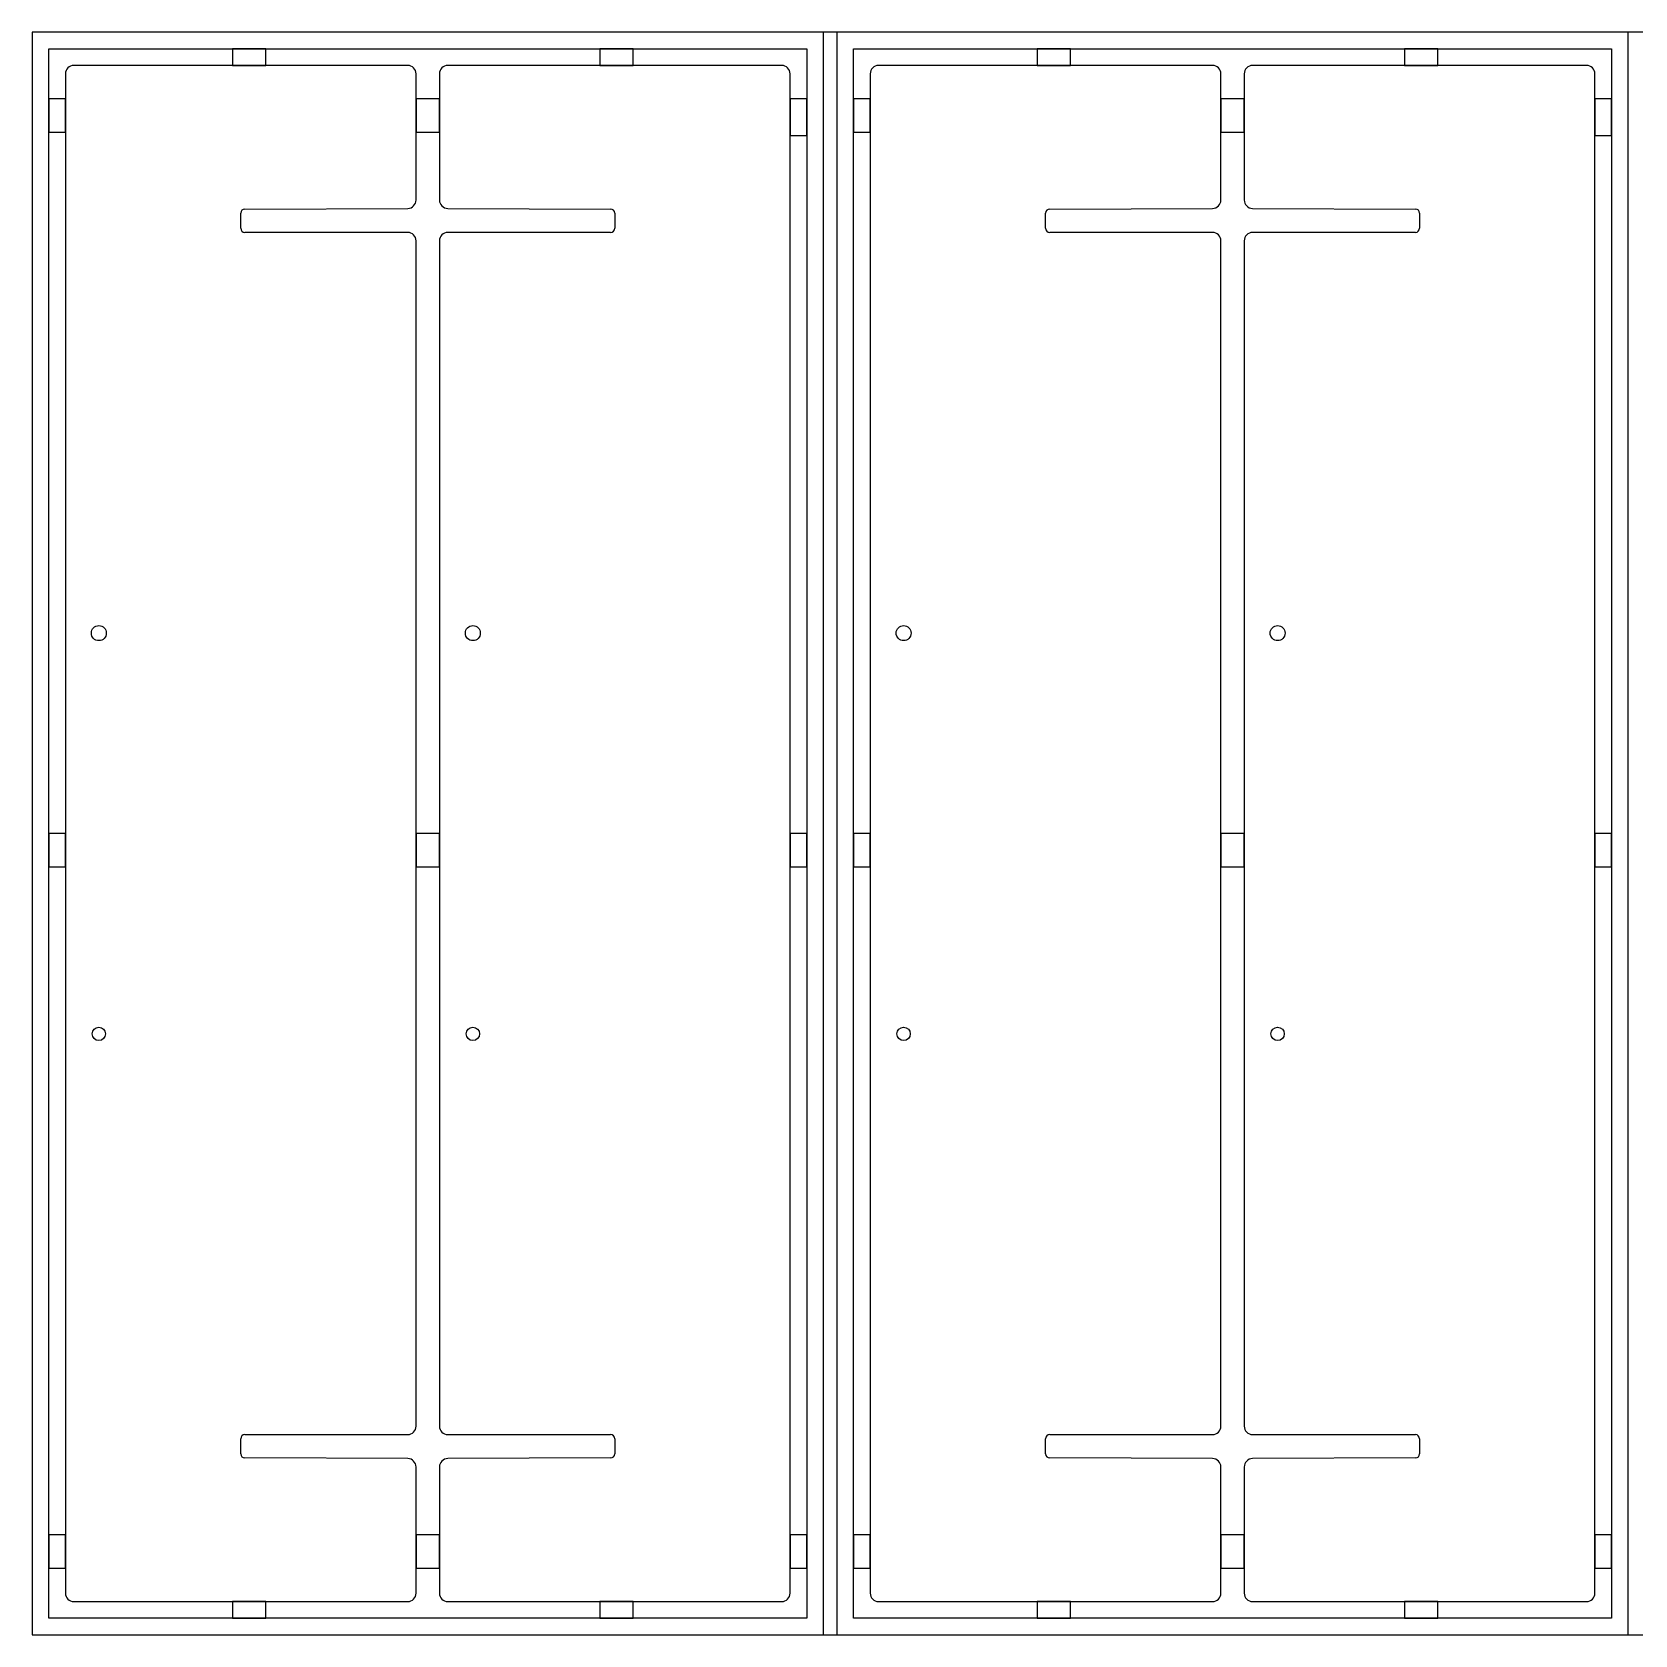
# Model space of a CAD drawing. Extents: x 0 to 96, y 0 to 48.
# Drawn here: x 0 to 48, y 0 to 48 of the extents above; entities that cross this region are included whole.
import ezdxf

# ---------------------------------------------------------------- set-up
doc = ezdxf.new("R2010")
doc.units = 0
doc.header["$MEASUREMENT"] = 0
for name, color, linetype in [('0_5__PANEL_FRAMES', 1, 'CONTINUOUS'), ('BOX_STOCK', 18, 'CONTINUOUS'), ('COMPONENTS', 40, 'CONTINUOUS'), ('TABS', 3, 'CONTINUOUS')]:
    doc.layers.add(name, color=color, linetype=linetype)

msp = doc.modelspace()

# ---------------------------------------------------------------- linework, layer by layer
at = {"layer": '0_5__PANEL_FRAMES'}
for p, q in [((23.7, 48), (0, 48)), ((0, 48), (0, 48, 0.705)), ((23.7, 48, 0.705), (0, 48, 0.705)), ((0, 48), (0, 0)), ((0, 48, 0.705), (0, 0, 0.705)), ((23.7, 0), (23.7, 48)), ((23.7, 48), (23.7, 48, 0.705)), ((23.7, 0, 0.705), (23.7, 48, 0.705)), ((47.8, 48), (24.1, 48)), ((24.1, 48), (24.1, 48, 0.705)), ((47.8, 48, 0.705), (24.1, 48, 0.705)), ((24.1, 48), (24.1, 0)), ((24.1, 48, 0.705), (24.1, 0, 0.705)), ((47.8, 0), (47.8, 48)), ((47.8, 48), (47.8, 48, 0.705)), ((47.8, 0, 0.705), (47.8, 48, 0.705)), ((0.5, 0.5), (0.5, 47.5)), ((0.5, 47.5), (0.5, 47.5, 0.705)), ((0.5, 0.5, 0.705), (0.5, 47.5, 0.705)), ((0.5, 47.5), (23.2, 47.5)), ((0.5, 47.5, 0.705), (23.2, 47.5, 0.705)), ((23.2, 47.5), (23.2, 47.5, 0.705)), ((23.2, 47.5), (23.2, 0.5)), ((23.2, 47.5, 0.705), (23.2, 0.5, 0.705)), ((24.6, 0.5), (24.6, 47.5)), ((24.6, 47.5), (24.6, 47.5, 0.705)), ((24.6, 0.5, 0.705), (24.6, 47.5, 0.705)), ((24.6, 47.5), (47.3, 47.5)), ((24.6, 47.5, 0.705), (47.3, 47.5, 0.705)), ((47.3, 47.5), (47.3, 47.5, 0.705)), ((47.3, 47.5), (47.3, 0.5)), ((47.3, 47.5, 0.705), (47.3, 0.5, 0.705)), ((0.5, 0.5), (0.5, 0.5, 0.705)), ((23.2, 0.5), (0.5, 0.5)), ((23.2, 0.5, 0.705), (0.5, 0.5, 0.705)), ((23.2, 0.5), (23.2, 0.5, 0.705)), ((24.6, 0.5), (24.6, 0.5, 0.705)), ((47.3, 0.5), (24.6, 0.5)), ((47.3, 0.5, 0.705), (24.6, 0.5, 0.705)), ((47.3, 0.5), (47.3, 0.5, 0.705)), ((0, 0), (23.7, 0)), ((0, 0, 0.705), (23.7, 0, 0.705)), ((0, 0), (0, 0, 0.705)), ((23.7, 0), (23.7, 0, 0.705)), ((24.1, 0), (47.8, 0)), ((24.1, 0, 0.705), (47.8, 0, 0.705)), ((24.1, 0), (24.1, 0, 0.705)), ((47.8, 0), (47.8, 0, 0.705))]:
    msp.add_line(p, q, dxfattribs=at)
at = {"layer": 'BOX_STOCK'}
msp.add_lwpolyline([(0, 0), (96, 0), (96, 48), (0, 48)], close=True, dxfattribs=at)
at = {"layer": 'COMPONENTS'}
for p, q in [((1, 46.75), (1, 46.75, 0.705)), ((1, 46.75), (1, 1.25)), ((1, 46.75, 0.705), (1, 1.25, 0.705)), ((11.25, 47), (1.25, 47)), ((1.25, 47), (1.25, 47, 0.705)), ((11.25, 47, 0.705), (1.25, 47, 0.705)), ((11.25, 47), (11.25, 47, 0.705)), ((11.5, 42.971), (11.5, 46.75)), ((11.5, 46.75), (11.5, 46.75, 0.705)), ((11.5, 42.971, 0.705), (11.5, 46.75, 0.705)), ((12.2, 46.75), (12.2, 46.75, 0.705)), ((12.2, 46.75), (12.2, 42.971)), ((12.2, 46.75, 0.705), (12.2, 42.971, 0.705)), ((22.45, 47), (12.45, 47)), ((12.45, 47), (12.45, 47, 0.705)), ((22.45, 47, 0.705), (12.45, 47, 0.705)), ((22.45, 47), (22.45, 47, 0.705)), ((22.7, 1.25), (22.7, 46.75)), ((22.7, 46.75), (22.7, 46.75, 0.705)), ((22.7, 1.25, 0.705), (22.7, 46.75, 0.705)), ((25.1, 46.75), (25.1, 46.75, 0.705)), ((25.1, 46.75), (25.1, 1.25)), ((25.1, 46.75, 0.705), (25.1, 1.25, 0.705)), ((35.35, 47), (25.35, 47)), ((25.35, 47), (25.35, 47, 0.705)), ((35.35, 47, 0.705), (25.35, 47, 0.705)), ((35.35, 47), (35.35, 47, 0.705)), ((35.6, 42.971), (35.6, 46.75)), ((35.6, 46.75), (35.6, 46.75, 0.705)), ((35.6, 42.971, 0.705), (35.6, 46.75, 0.705)), ((36.3, 46.75), (36.3, 46.75, 0.705)), ((36.3, 46.75), (36.3, 42.971)), ((36.3, 46.75, 0.705), (36.3, 42.971, 0.705)), ((46.55, 47), (36.55, 47)), ((36.55, 47), (36.55, 47, 0.705)), ((46.55, 47, 0.705), (36.55, 47, 0.705)), ((46.55, 47), (46.55, 47, 0.705)), ((46.8, 1.25), (46.8, 46.75)), ((46.8, 46.75), (46.8, 46.75, 0.705)), ((46.8, 1.25, 0.705), (46.8, 46.75, 0.705)), ((6.374, 42.701), (11.251, 42.721)), ((6.374, 42.701, 0.705), (11.251, 42.721, 0.705)), ((11.251, 42.721), (11.251, 42.721, 0.705)), ((11.5, 42.971), (11.5, 42.971, 0.705)), ((12.2, 42.971), (12.2, 42.971, 0.705)), ((12.449, 42.721), (12.449, 42.721, 0.705)), ((12.449, 42.721), (17.326, 42.701)), ((12.449, 42.721, 0.705), (17.326, 42.701, 0.705)), ((30.474, 42.701), (35.351, 42.721)), ((30.474, 42.701, 0.705), (35.351, 42.721, 0.705)), ((35.351, 42.721), (35.351, 42.721, 0.705)), ((35.6, 42.971), (35.6, 42.971, 0.705)), ((36.3, 42.971), (36.3, 42.971, 0.705)), ((36.549, 42.721), (36.549, 42.721, 0.705)), ((36.549, 42.721), (41.426, 42.701)), ((36.549, 42.721, 0.705), (41.426, 42.701, 0.705)), ((6.25, 42.125), (6.25, 42.576)), ((6.25, 42.576), (6.25, 42.576, 0.705)), ((6.25, 42.125, 0.705), (6.25, 42.576, 0.705)), ((6.374, 42.701), (6.374, 42.701, 0.705)), ((17.326, 42.701), (17.326, 42.701, 0.705)), ((17.45, 42.576), (17.45, 42.576, 0.705)), ((17.45, 42.576), (17.45, 42.125)), ((17.45, 42.576, 0.705), (17.45, 42.125, 0.705)), ((30.35, 42.125), (30.35, 42.576)), ((30.35, 42.576), (30.35, 42.576, 0.705)), ((30.35, 42.125, 0.705), (30.35, 42.576, 0.705)), ((30.474, 42.701), (30.474, 42.701, 0.705)), ((41.426, 42.701), (41.426, 42.701, 0.705)), ((41.55, 42.576), (41.55, 42.576, 0.705)), ((41.55, 42.576), (41.55, 42.125)), ((41.55, 42.576, 0.705), (41.55, 42.125, 0.705)), ((6.25, 42.125), (6.25, 42.125, 0.705)), ((11.25, 42), (6.375, 42)), ((6.375, 42), (6.375, 42, 0.705)), ((11.25, 42, 0.705), (6.375, 42, 0.705)), ((11.25, 42), (11.25, 42, 0.705)), ((17.325, 42), (12.45, 42)), ((12.45, 42), (12.45, 42, 0.705)), ((17.325, 42, 0.705), (12.45, 42, 0.705)), ((17.325, 42), (17.325, 42, 0.705)), ((17.45, 42.125), (17.45, 42.125, 0.705)), ((30.35, 42.125), (30.35, 42.125, 0.705)), ((35.35, 42), (30.475, 42)), ((30.475, 42), (30.475, 42, 0.705)), ((35.35, 42, 0.705), (30.475, 42, 0.705)), ((35.35, 42), (35.35, 42, 0.705)), ((41.425, 42), (36.55, 42)), ((36.55, 42), (36.55, 42, 0.705)), ((41.425, 42, 0.705), (36.55, 42, 0.705)), ((41.425, 42), (41.425, 42, 0.705)), ((41.55, 42.125), (41.55, 42.125, 0.705)), ((11.5, 6.25), (11.5, 41.75)), ((11.5, 41.75), (11.5, 41.75, 0.705)), ((11.5, 6.25, 0.705), (11.5, 41.75, 0.705)), ((12.2, 41.75), (12.2, 6.25)), ((12.2, 41.75, 0.705), (12.2, 6.25, 0.705)), ((12.2, 41.75), (12.2, 41.75, 0.705)), ((35.6, 6.25), (35.6, 41.75)), ((35.6, 41.75), (35.6, 41.75, 0.705)), ((35.6, 6.25, 0.705), (35.6, 41.75, 0.705)), ((36.3, 41.75), (36.3, 6.25)), ((36.3, 41.75, 0.705), (36.3, 6.25, 0.705)), ((36.3, 41.75), (36.3, 41.75, 0.705)), ((2.224, 30), (2.224, 30, 0.705)), ((13.424, 30), (13.424, 30, 0.705)), ((26.324, 30), (26.324, 30, 0.705)), ((37.524, 30), (37.524, 30, 0.705)), ((2.2, 18), (2.2, 18, 0.705)), ((13.4, 18), (13.4, 18, 0.705)), ((26.3, 18), (26.3, 18, 0.705)), ((37.5, 18), (37.5, 18, 0.705)), ((11.5, 6.25), (11.5, 6.25, 0.705)), ((12.2, 6.25), (12.2, 6.25, 0.705)), ((35.6, 6.25), (35.6, 6.25, 0.705)), ((36.3, 6.25), (36.3, 6.25, 0.705)), ((6.25, 5.424), (6.25, 5.875)), ((6.25, 5.875), (6.25, 5.875, 0.705)), ((6.25, 5.424, 0.705), (6.25, 5.875, 0.705)), ((6.375, 6), (6.375, 6, 0.705)), ((6.375, 6), (11.25, 6)), ((6.375, 6, 0.705), (11.25, 6, 0.705)), ((11.25, 6), (11.25, 6, 0.705)), ((12.45, 6), (12.45, 6, 0.705)), ((12.45, 6), (17.325, 6)), ((12.45, 6, 0.705), (17.325, 6, 0.705)), ((17.325, 6), (17.325, 6, 0.705)), ((17.45, 5.875), (17.45, 5.875, 0.705)), ((17.45, 5.875), (17.45, 5.424)), ((17.45, 5.875, 0.705), (17.45, 5.424, 0.705)), ((30.35, 5.424), (30.35, 5.875)), ((30.35, 5.875), (30.35, 5.875, 0.705)), ((30.35, 5.424, 0.705), (30.35, 5.875, 0.705)), ((30.475, 6), (30.475, 6, 0.705)), ((30.475, 6), (35.35, 6)), ((30.475, 6, 0.705), (35.35, 6, 0.705)), ((35.35, 6), (35.35, 6, 0.705)), ((36.55, 6), (36.55, 6, 0.705)), ((36.55, 6), (41.425, 6)), ((36.55, 6, 0.705), (41.425, 6, 0.705)), ((41.425, 6), (41.425, 6, 0.705)), ((41.55, 5.875), (41.55, 5.875, 0.705)), ((41.55, 5.875), (41.55, 5.424)), ((41.55, 5.875, 0.705), (41.55, 5.424, 0.705)), ((6.25, 5.424), (6.25, 5.424, 0.705)), ((11.251, 5.279), (6.374, 5.299)), ((6.374, 5.299), (6.374, 5.299, 0.705)), ((11.251, 5.279, 0.705), (6.374, 5.299, 0.705)), ((17.326, 5.299), (12.449, 5.279)), ((17.326, 5.299, 0.705), (12.449, 5.279, 0.705)), ((17.326, 5.299), (17.326, 5.299, 0.705)), ((17.45, 5.424), (17.45, 5.424, 0.705)), ((30.35, 5.424), (30.35, 5.424, 0.705)), ((35.351, 5.279), (30.474, 5.299)), ((30.474, 5.299), (30.474, 5.299, 0.705)), ((35.351, 5.279, 0.705), (30.474, 5.299, 0.705)), ((41.426, 5.299), (36.549, 5.279)), ((41.426, 5.299, 0.705), (36.549, 5.279, 0.705)), ((41.426, 5.299), (41.426, 5.299, 0.705)), ((41.55, 5.424), (41.55, 5.424, 0.705)), ((11.251, 5.279), (11.251, 5.279, 0.705)), ((11.5, 1.25), (11.5, 5.029)), ((11.5, 5.029), (11.5, 5.029, 0.705)), ((11.5, 1.25, 0.705), (11.5, 5.029, 0.705)), ((12.2, 5.029), (12.2, 5.029, 0.705)), ((12.2, 5.029), (12.2, 1.25)), ((12.2, 5.029, 0.705), (12.2, 1.25, 0.705)), ((12.449, 5.279), (12.449, 5.279, 0.705)), ((35.351, 5.279), (35.351, 5.279, 0.705)), ((35.6, 1.25), (35.6, 5.029)), ((35.6, 5.029), (35.6, 5.029, 0.705)), ((35.6, 1.25, 0.705), (35.6, 5.029, 0.705)), ((36.3, 5.029), (36.3, 5.029, 0.705)), ((36.3, 5.029), (36.3, 1.25)), ((36.3, 5.029, 0.705), (36.3, 1.25, 0.705)), ((36.549, 5.279), (36.549, 5.279, 0.705)), ((1, 1.25), (1, 1.25, 0.705)), ((1.25, 1), (1.25, 1, 0.705)), ((1.25, 1), (11.25, 1)), ((1.25, 1, 0.705), (11.25, 1, 0.705)), ((11.25, 1), (11.25, 1, 0.705)), ((11.5, 1.25), (11.5, 1.25, 0.705)), ((12.2, 1.25), (12.2, 1.25, 0.705)), ((12.45, 1), (12.45, 1, 0.705)), ((12.45, 1), (22.45, 1)), ((12.45, 1, 0.705), (22.45, 1, 0.705)), ((22.45, 1), (22.45, 1, 0.705)), ((22.7, 1.25), (22.7, 1.25, 0.705)), ((25.1, 1.25), (25.1, 1.25, 0.705)), ((25.35, 1), (25.35, 1, 0.705)), ((25.35, 1), (35.35, 1)), ((25.35, 1, 0.705), (35.35, 1, 0.705)), ((35.35, 1), (35.35, 1, 0.705)), ((35.6, 1.25), (35.6, 1.25, 0.705)), ((36.3, 1.25), (36.3, 1.25, 0.705)), ((36.55, 1), (36.55, 1, 0.705)), ((36.55, 1), (46.55, 1)), ((36.55, 1, 0.705), (46.55, 1, 0.705)), ((46.55, 1), (46.55, 1, 0.705)), ((46.8, 1.25), (46.8, 1.25, 0.705))]:
    msp.add_line(p, q, dxfattribs=at)
for centre, radius in [((2, 30), 0.224), ((2, 30, 0.705), 0.224), ((13.2, 30), 0.224), ((13.2, 30, 0.705), 0.224), ((26.1, 30), 0.224), ((26.1, 30, 0.705), 0.224), ((37.3, 30), 0.224), ((37.3, 30, 0.705), 0.224), ((2, 18), 0.2), ((2, 18, 0.705), 0.2), ((13.2, 18), 0.2), ((13.2, 18, 0.705), 0.2), ((26.1, 18), 0.2), ((26.1, 18, 0.705), 0.2), ((37.3, 18), 0.2), ((37.3, 18, 0.705), 0.2)]:
    msp.add_circle(centre, radius, dxfattribs=at)
for centre, radius, start, end in [((1.25, 46.75), 0.25, 90, 180), ((1.25, 46.75, 0.705), 0.25, 90, 180), ((11.25, 46.75), 0.25, 0, 90), ((11.25, 46.75, 0.705), 0.25, 0, 90), ((12.45, 46.75), 0.25, 90, 180), ((12.45, 46.75, 0.705), 0.25, 90, 180), ((22.45, 46.75), 0.25, 0, 90), ((22.45, 46.75, 0.705), 0.25, 0, 90), ((25.35, 46.75), 0.25, 90, 180), ((25.35, 46.75, 0.705), 0.25, 90, 180), ((35.35, 46.75), 0.25, 0, 90), ((35.35, 46.75, 0.705), 0.25, 0, 90), ((36.55, 46.75), 0.25, 90, 180), ((36.55, 46.75, 0.705), 0.25, 90, 180), ((46.55, 46.75), 0.25, 0, 90), ((46.55, 46.75, 0.705), 0.25, 0, 90), ((11.25, 42.971), 0.25, 270.2401, 0), ((11.25, 42.971, 0.705), 0.25, 270.2401, 0), ((12.45, 42.971), 0.25, 180, 269.7599), ((12.45, 42.971, 0.705), 0.25, 180, 269.7599), ((35.35, 42.971), 0.25, 270.2401, 0), ((35.35, 42.971, 0.705), 0.25, 270.2401, 0), ((36.55, 42.971), 0.25, 180, 269.7599), ((36.55, 42.971, 0.705), 0.25, 180, 269.7599), ((6.375, 42.576), 0.125, 90.2401, 180), ((6.375, 42.576, 0.705), 0.125, 90.2401, 180), ((17.325, 42.576), 0.125, 0, 89.7599), ((17.325, 42.576, 0.705), 0.125, 0, 89.7599), ((30.475, 42.576), 0.125, 90.2401, 180), ((30.475, 42.576, 0.705), 0.125, 90.2401, 180), ((41.425, 42.576), 0.125, 0, 89.7599), ((41.425, 42.576, 0.705), 0.125, 0, 89.7599), ((6.375, 42.125), 0.125, 180, 270), ((6.375, 42.125, 0.705), 0.125, 180, 270), ((11.25, 41.75), 0.25, 0, 90), ((11.25, 41.75, 0.705), 0.25, 0, 90), ((12.45, 41.75), 0.25, 90, 180), ((12.45, 41.75, 0.705), 0.25, 90, 180), ((17.325, 42.125), 0.125, 270, 0), ((17.325, 42.125, 0.705), 0.125, 270, 0), ((30.475, 42.125), 0.125, 180, 270), ((30.475, 42.125, 0.705), 0.125, 180, 270), ((35.35, 41.75), 0.25, 0, 90), ((35.35, 41.75, 0.705), 0.25, 0, 90), ((36.55, 41.75), 0.25, 90, 180), ((36.55, 41.75, 0.705), 0.25, 90, 180), ((41.425, 42.125), 0.125, 270, 360), ((41.425, 42.125, 0.705), 0.125, 270, 360), ((11.25, 6.25), 0.25, 270, 360), ((11.25, 6.25, 0.705), 0.25, 270, 360), ((12.45, 6.25), 0.25, 180, 270), ((12.45, 6.25, 0.705), 0.25, 180, 270), ((35.35, 6.25), 0.25, 270, 360), ((35.35, 6.25, 0.705), 0.25, 270, 360), ((36.55, 6.25), 0.25, 180, 270), ((36.55, 6.25, 0.705), 0.25, 180, 270), ((6.375, 5.875), 0.125, 90, 180), ((6.375, 5.875, 0.705), 0.125, 90, 180), ((17.325, 5.875), 0.125, 360, 90), ((17.325, 5.875, 0.705), 0.125, 360, 90), ((30.475, 5.875), 0.125, 90, 180), ((30.475, 5.875, 0.705), 0.125, 90, 180), ((41.425, 5.875), 0.125, 0, 90), ((41.425, 5.875, 0.705), 0.125, 0, 90), ((6.375, 5.424), 0.125, 180, 269.7599), ((6.375, 5.424, 0.705), 0.125, 180, 269.7599), ((17.325, 5.424), 0.125, 270.2401, 0), ((17.325, 5.424, 0.705), 0.125, 270.2401, 0), ((30.475, 5.424), 0.125, 180, 269.7599), ((30.475, 5.424, 0.705), 0.125, 180, 269.7599), ((41.425, 5.424), 0.125, 270.2401, 360), ((41.425, 5.424, 0.705), 0.125, 270.2401, 360), ((11.25, 5.029), 0.25, 0, 89.7599), ((11.25, 5.029, 0.705), 0.25, 0, 89.7599), ((12.45, 5.029), 0.25, 90.2401, 180), ((12.45, 5.029, 0.705), 0.25, 90.2401, 180), ((35.35, 5.029), 0.25, 0, 89.7599), ((35.35, 5.029, 0.705), 0.25, 0, 89.7599), ((36.55, 5.029), 0.25, 90.2401, 180), ((36.55, 5.029, 0.705), 0.25, 90.2401, 180), ((1.25, 1.25), 0.25, 180, 270), ((1.25, 1.25, 0.705), 0.25, 180, 270), ((11.25, 1.25), 0.25, 270, 0), ((11.25, 1.25, 0.705), 0.25, 270, 0), ((12.45, 1.25), 0.25, 180, 270), ((12.45, 1.25, 0.705), 0.25, 180, 270), ((22.45, 1.25), 0.25, 270, 360), ((22.45, 1.25, 0.705), 0.25, 270, 360), ((25.35, 1.25), 0.25, 180, 270), ((25.35, 1.25, 0.705), 0.25, 180, 270), ((35.35, 1.25), 0.25, 270, 0), ((35.35, 1.25, 0.705), 0.25, 270, 0), ((36.55, 1.25), 0.25, 180, 270), ((36.55, 1.25, 0.705), 0.25, 180, 270), ((46.55, 1.25), 0.25, 270, 360), ((46.55, 1.25, 0.705), 0.25, 270, 360)]:
    msp.add_arc(centre, radius, start, end, dxfattribs=at)
at = {"layer": 'TABS'}
for p, q in [((7, 47.5), (6, 47.5)), ((6, 47.5), (6, 47.5, 0.2)), ((7, 47.5, 0.2), (6, 47.5, 0.2)), ((6, 47.5), (6, 47)), ((6, 47.5, 0.2), (6, 47, 0.2)), ((7, 47), (7, 47.5)), ((7, 47.5), (7, 47.5, 0.2)), ((7, 47, 0.2), (7, 47.5, 0.2)), ((18, 47.5), (17, 47.5)), ((17, 47.5), (17, 47.5, 0.2)), ((18, 47.5, 0.2), (17, 47.5, 0.2)), ((17, 47.5), (17, 47)), ((17, 47.5, 0.2), (17, 47, 0.2)), ((18, 47), (18, 47.5)), ((18, 47.5), (18, 47.5, 0.2)), ((18, 47, 0.2), (18, 47.5, 0.2)), ((31.1, 47.5), (30.1, 47.5)), ((30.1, 47.5), (30.1, 47.5, 0.2)), ((31.1, 47.5, 0.2), (30.1, 47.5, 0.2)), ((30.1, 47.5), (30.1, 47)), ((30.1, 47.5, 0.2), (30.1, 47, 0.2)), ((31.1, 47), (31.1, 47.5)), ((31.1, 47.5), (31.1, 47.5, 0.2)), ((31.1, 47, 0.2), (31.1, 47.5, 0.2)), ((42.1, 47.5), (41.1, 47.5)), ((41.1, 47.5), (41.1, 47.5, 0.2)), ((42.1, 47.5, 0.2), (41.1, 47.5, 0.2)), ((41.1, 47.5), (41.1, 47)), ((41.1, 47.5, 0.2), (41.1, 47, 0.2)), ((42.1, 47), (42.1, 47.5)), ((42.1, 47.5), (42.1, 47.5, 0.2)), ((42.1, 47, 0.2), (42.1, 47.5, 0.2)), ((6, 47), (7, 47)), ((6, 47, 0.2), (7, 47, 0.2)), ((6, 47), (6, 47, 0.2)), ((7, 47), (7, 47, 0.2)), ((17, 47), (18, 47)), ((17, 47, 0.2), (18, 47, 0.2)), ((17, 47), (17, 47, 0.2)), ((18, 47), (18, 47, 0.2)), ((30.1, 47), (31.1, 47)), ((30.1, 47, 0.2), (31.1, 47, 0.2)), ((30.1, 47), (30.1, 47, 0.2)), ((31.1, 47), (31.1, 47, 0.2)), ((41.1, 47), (42.1, 47)), ((41.1, 47, 0.2), (42.1, 47, 0.2)), ((41.1, 47), (41.1, 47, 0.2)), ((42.1, 47), (42.1, 47, 0.2)), ((1, 46), (0.5, 46)), ((0.5, 46), (0.5, 46, 0.2)), ((1, 46, 0.2), (0.5, 46, 0.2)), ((0.5, 46), (0.5, 45)), ((0.5, 46, 0.2), (0.5, 45, 0.2)), ((1, 45), (1, 46)), ((1, 46), (1, 46, 0.2)), ((1, 45, 0.2), (1, 46, 0.2)), ((12.2, 46), (11.5, 46)), ((11.5, 46), (11.5, 46, 0.2)), ((12.2, 46, 0.2), (11.5, 46, 0.2)), ((11.5, 46), (11.5, 45)), ((11.5, 46, 0.2), (11.5, 45, 0.2)), ((12.2, 45), (12.2, 46)), ((12.2, 46), (12.2, 46, 0.2)), ((12.2, 45, 0.2), (12.2, 46, 0.2)), ((23.2, 46), (22.7, 46)), ((22.7, 46), (22.7, 46, 0.2)), ((23.2, 46, 0.2), (22.7, 46, 0.2)), ((22.7, 46), (22.7, 44.9)), ((22.7, 46, 0.2), (22.7, 44.9, 0.2)), ((23.2, 44.9), (23.2, 46)), ((23.2, 46), (23.2, 46, 0.2)), ((23.2, 44.9, 0.2), (23.2, 46, 0.2)), ((25.1, 46), (24.6, 46)), ((24.6, 46), (24.6, 46, 0.2)), ((25.1, 46, 0.2), (24.6, 46, 0.2)), ((24.6, 46), (24.6, 45)), ((24.6, 46, 0.2), (24.6, 45, 0.2)), ((25.1, 45), (25.1, 46)), ((25.1, 46), (25.1, 46, 0.2)), ((25.1, 45, 0.2), (25.1, 46, 0.2)), ((36.3, 46), (35.6, 46)), ((35.6, 46), (35.6, 46, 0.2)), ((36.3, 46, 0.2), (35.6, 46, 0.2)), ((35.6, 46), (35.6, 45)), ((35.6, 46, 0.2), (35.6, 45, 0.2)), ((36.3, 45), (36.3, 46)), ((36.3, 46), (36.3, 46, 0.2)), ((36.3, 45, 0.2), (36.3, 46, 0.2)), ((47.3, 46), (46.8, 46)), ((46.8, 46), (46.8, 46, 0.2)), ((47.3, 46, 0.2), (46.8, 46, 0.2)), ((46.8, 46), (46.8, 44.9)), ((46.8, 46, 0.2), (46.8, 44.9, 0.2)), ((47.3, 44.9), (47.3, 46)), ((47.3, 46), (47.3, 46, 0.2)), ((47.3, 44.9, 0.2), (47.3, 46, 0.2)), ((0.5, 45), (1, 45)), ((0.5, 45, 0.2), (1, 45, 0.2)), ((0.5, 45), (0.5, 45, 0.2)), ((1, 45), (1, 45, 0.2)), ((11.5, 45), (12.2, 45)), ((11.5, 45, 0.2), (12.2, 45, 0.2)), ((11.5, 45), (11.5, 45, 0.2)), ((12.2, 45), (12.2, 45, 0.2)), ((22.7, 44.9), (23.2, 44.9)), ((22.7, 44.9, 0.2), (23.2, 44.9, 0.2)), ((22.7, 44.9), (22.7, 44.9, 0.2)), ((23.2, 44.9), (23.2, 44.9, 0.2)), ((24.6, 45), (25.1, 45)), ((24.6, 45, 0.2), (25.1, 45, 0.2)), ((24.6, 45), (24.6, 45, 0.2)), ((25.1, 45), (25.1, 45, 0.2)), ((35.6, 45), (36.3, 45)), ((35.6, 45, 0.2), (36.3, 45, 0.2)), ((35.6, 45), (35.6, 45, 0.2)), ((36.3, 45), (36.3, 45, 0.2)), ((46.8, 44.9), (47.3, 44.9)), ((46.8, 44.9, 0.2), (47.3, 44.9, 0.2)), ((46.8, 44.9), (46.8, 44.9, 0.2)), ((47.3, 44.9), (47.3, 44.9, 0.2)), ((1, 24), (0.5, 24)), ((0.5, 24), (0.5, 24, 0.2)), ((1, 24, 0.2), (0.5, 24, 0.2)), ((0.5, 24), (0.5, 23)), ((0.5, 24, 0.2), (0.5, 23, 0.2)), ((1, 23), (1, 24)), ((1, 24), (1, 24, 0.2)), ((1, 23, 0.2), (1, 24, 0.2)), ((12.2, 24), (11.5, 24)), ((11.5, 24), (11.5, 24, 0.2)), ((12.2, 24, 0.2), (11.5, 24, 0.2)), ((11.5, 24), (11.5, 23)), ((11.5, 24, 0.2), (11.5, 23, 0.2)), ((12.2, 23), (12.2, 24)), ((12.2, 24), (12.2, 24, 0.2)), ((12.2, 23, 0.2), (12.2, 24, 0.2)), ((23.2, 24), (22.7, 24)), ((22.7, 24), (22.7, 24, 0.2)), ((23.2, 24, 0.2), (22.7, 24, 0.2)), ((22.7, 24), (22.7, 23)), ((22.7, 24, 0.2), (22.7, 23, 0.2)), ((23.2, 23), (23.2, 24)), ((23.2, 24), (23.2, 24, 0.2)), ((23.2, 23, 0.2), (23.2, 24, 0.2)), ((25.1, 24), (24.6, 24)), ((24.6, 24), (24.6, 24, 0.2)), ((25.1, 24, 0.2), (24.6, 24, 0.2)), ((24.6, 24), (24.6, 23)), ((24.6, 24, 0.2), (24.6, 23, 0.2)), ((25.1, 23), (25.1, 24)), ((25.1, 24), (25.1, 24, 0.2)), ((25.1, 23, 0.2), (25.1, 24, 0.2)), ((36.3, 24), (35.6, 24)), ((35.6, 24), (35.6, 24, 0.2)), ((36.3, 24, 0.2), (35.6, 24, 0.2)), ((35.6, 24), (35.6, 23)), ((35.6, 24, 0.2), (35.6, 23, 0.2)), ((36.3, 23), (36.3, 24)), ((36.3, 24), (36.3, 24, 0.2)), ((36.3, 23, 0.2), (36.3, 24, 0.2)), ((47.3, 24), (46.8, 24)), ((46.8, 24), (46.8, 24, 0.2)), ((47.3, 24, 0.2), (46.8, 24, 0.2)), ((46.8, 24), (46.8, 23)), ((46.8, 24, 0.2), (46.8, 23, 0.2)), ((47.3, 23), (47.3, 24)), ((47.3, 24), (47.3, 24, 0.2)), ((47.3, 23, 0.2), (47.3, 24, 0.2)), ((0.5, 23), (1, 23)), ((0.5, 23, 0.2), (1, 23, 0.2)), ((0.5, 23), (0.5, 23, 0.2)), ((1, 23), (1, 23, 0.2)), ((11.5, 23), (12.2, 23)), ((11.5, 23, 0.2), (12.2, 23, 0.2)), ((11.5, 23), (11.5, 23, 0.2)), ((12.2, 23), (12.2, 23, 0.2)), ((22.7, 23), (23.2, 23)), ((22.7, 23, 0.2), (23.2, 23, 0.2)), ((22.7, 23), (22.7, 23, 0.2)), ((23.2, 23), (23.2, 23, 0.2)), ((24.6, 23), (25.1, 23)), ((24.6, 23, 0.2), (25.1, 23, 0.2)), ((24.6, 23), (24.6, 23, 0.2)), ((25.1, 23), (25.1, 23, 0.2)), ((35.6, 23), (36.3, 23)), ((35.6, 23, 0.2), (36.3, 23, 0.2)), ((35.6, 23), (35.6, 23, 0.2)), ((36.3, 23), (36.3, 23, 0.2)), ((46.8, 23), (47.3, 23)), ((46.8, 23, 0.2), (47.3, 23, 0.2)), ((46.8, 23), (46.8, 23, 0.2)), ((47.3, 23), (47.3, 23, 0.2)), ((1, 3), (0.5, 3)), ((0.5, 3), (0.5, 3, 0.2)), ((1, 3, 0.2), (0.5, 3, 0.2)), ((0.5, 3), (0.5, 2)), ((0.5, 3, 0.2), (0.5, 2, 0.2)), ((1, 2), (1, 3)), ((1, 3), (1, 3, 0.2)), ((1, 2, 0.2), (1, 3, 0.2)), ((12.2, 3), (11.5, 3)), ((11.5, 3), (11.5, 3, 0.2)), ((12.2, 3, 0.2), (11.5, 3, 0.2)), ((11.5, 3), (11.5, 2)), ((11.5, 3, 0.2), (11.5, 2, 0.2)), ((12.2, 2), (12.2, 3)), ((12.2, 3), (12.2, 3, 0.2)), ((12.2, 2, 0.2), (12.2, 3, 0.2)), ((23.2, 3), (22.7, 3)), ((22.7, 3), (22.7, 3, 0.2)), ((23.2, 3, 0.2), (22.7, 3, 0.2)), ((22.7, 3), (22.7, 2)), ((22.7, 3, 0.2), (22.7, 2, 0.2)), ((23.2, 2), (23.2, 3)), ((23.2, 3), (23.2, 3, 0.2)), ((23.2, 2, 0.2), (23.2, 3, 0.2)), ((25.1, 3), (24.6, 3)), ((24.6, 3), (24.6, 3, 0.2)), ((25.1, 3, 0.2), (24.6, 3, 0.2)), ((24.6, 3), (24.6, 2)), ((24.6, 3, 0.2), (24.6, 2, 0.2)), ((25.1, 2), (25.1, 3)), ((25.1, 3), (25.1, 3, 0.2)), ((25.1, 2, 0.2), (25.1, 3, 0.2)), ((36.3, 3), (35.6, 3)), ((35.6, 3), (35.6, 3, 0.2)), ((36.3, 3, 0.2), (35.6, 3, 0.2)), ((35.6, 3), (35.6, 2)), ((35.6, 3, 0.2), (35.6, 2, 0.2)), ((36.3, 2), (36.3, 3)), ((36.3, 3), (36.3, 3, 0.2)), ((36.3, 2, 0.2), (36.3, 3, 0.2)), ((47.3, 3), (46.8, 3)), ((46.8, 3), (46.8, 3, 0.2)), ((47.3, 3, 0.2), (46.8, 3, 0.2)), ((46.8, 3), (46.8, 2)), ((46.8, 3, 0.2), (46.8, 2, 0.2)), ((47.3, 2), (47.3, 3)), ((47.3, 3), (47.3, 3, 0.2)), ((47.3, 2, 0.2), (47.3, 3, 0.2)), ((0.5, 2), (1, 2)), ((0.5, 2, 0.2), (1, 2, 0.2)), ((0.5, 2), (0.5, 2, 0.2)), ((1, 2), (1, 2, 0.2)), ((11.5, 2), (12.2, 2)), ((11.5, 2, 0.2), (12.2, 2, 0.2)), ((11.5, 2), (11.5, 2, 0.2)), ((12.2, 2), (12.2, 2, 0.2)), ((22.7, 2), (23.2, 2)), ((22.7, 2, 0.2), (23.2, 2, 0.2)), ((22.7, 2), (22.7, 2, 0.2)), ((23.2, 2), (23.2, 2, 0.2)), ((24.6, 2), (25.1, 2)), ((24.6, 2, 0.2), (25.1, 2, 0.2)), ((24.6, 2), (24.6, 2, 0.2)), ((25.1, 2), (25.1, 2, 0.2)), ((35.6, 2), (36.3, 2)), ((35.6, 2, 0.2), (36.3, 2, 0.2)), ((35.6, 2), (35.6, 2, 0.2)), ((36.3, 2), (36.3, 2, 0.2)), ((46.8, 2), (47.3, 2)), ((46.8, 2, 0.2), (47.3, 2, 0.2)), ((46.8, 2), (46.8, 2, 0.2)), ((47.3, 2), (47.3, 2, 0.2)), ((7, 1), (6, 1)), ((6, 1), (6, 1, 0.2)), ((7, 1, 0.2), (6, 1, 0.2)), ((6, 1), (6, 0.5)), ((6, 1, 0.2), (6, 0.5, 0.2)), ((7, 0.5), (7, 1)), ((7, 1), (7, 1, 0.2)), ((7, 0.5, 0.2), (7, 1, 0.2)), ((18, 1), (17, 1)), ((17, 1), (17, 1, 0.2)), ((18, 1, 0.2), (17, 1, 0.2)), ((17, 1), (17, 0.5)), ((17, 1, 0.2), (17, 0.5, 0.2)), ((18, 0.5), (18, 1)), ((18, 1), (18, 1, 0.2)), ((18, 0.5, 0.2), (18, 1, 0.2)), ((31.1, 1), (30.1, 1)), ((30.1, 1), (30.1, 1, 0.2)), ((31.1, 1, 0.2), (30.1, 1, 0.2)), ((30.1, 1), (30.1, 0.5)), ((30.1, 1, 0.2), (30.1, 0.5, 0.2)), ((31.1, 0.5), (31.1, 1)), ((31.1, 1), (31.1, 1, 0.2)), ((31.1, 0.5, 0.2), (31.1, 1, 0.2)), ((42.1, 1), (41.1, 1)), ((41.1, 1), (41.1, 1, 0.2)), ((42.1, 1, 0.2), (41.1, 1, 0.2)), ((41.1, 1), (41.1, 0.5)), ((41.1, 1, 0.2), (41.1, 0.5, 0.2)), ((42.1, 0.5), (42.1, 1)), ((42.1, 1), (42.1, 1, 0.2)), ((42.1, 0.5, 0.2), (42.1, 1, 0.2)), ((6, 0.5), (7, 0.5)), ((6, 0.5, 0.2), (7, 0.5, 0.2)), ((6, 0.5), (6, 0.5, 0.2)), ((7, 0.5), (7, 0.5, 0.2)), ((17, 0.5), (18, 0.5)), ((17, 0.5, 0.2), (18, 0.5, 0.2)), ((17, 0.5), (17, 0.5, 0.2)), ((18, 0.5), (18, 0.5, 0.2)), ((30.1, 0.5), (31.1, 0.5)), ((30.1, 0.5, 0.2), (31.1, 0.5, 0.2)), ((30.1, 0.5), (30.1, 0.5, 0.2)), ((31.1, 0.5), (31.1, 0.5, 0.2)), ((41.1, 0.5), (42.1, 0.5)), ((41.1, 0.5, 0.2), (42.1, 0.5, 0.2)), ((41.1, 0.5), (41.1, 0.5, 0.2)), ((42.1, 0.5), (42.1, 0.5, 0.2))]:
    msp.add_line(p, q, dxfattribs=at)

doc.saveas('drawing.dxf')
